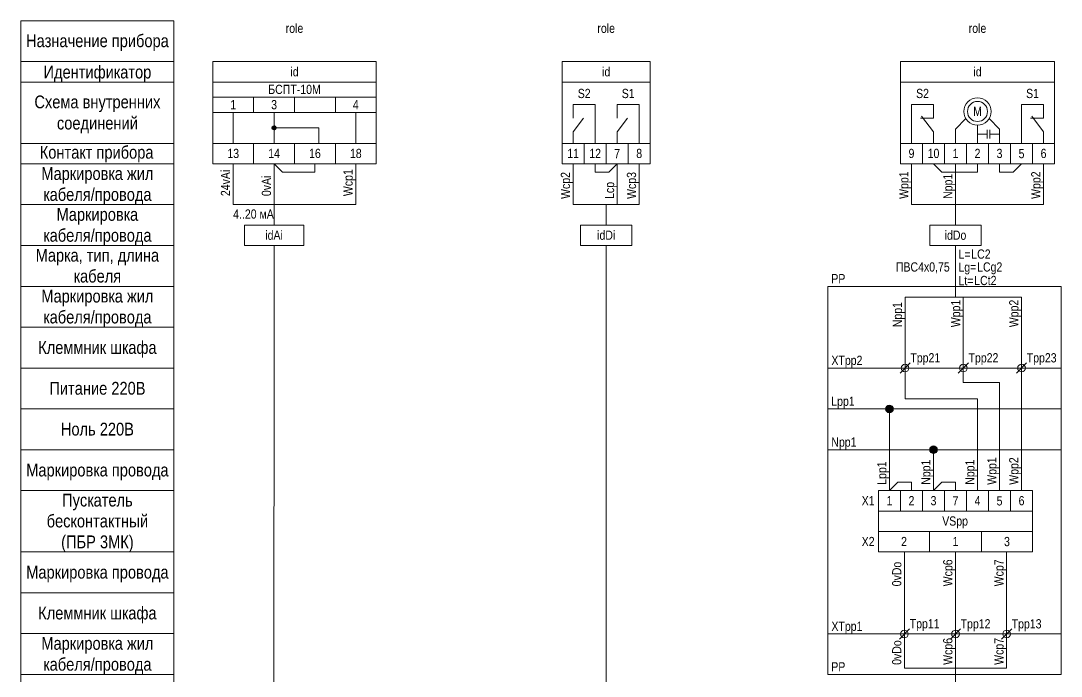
# Model space of a CAD drawing. Header units: millimetres. Extents: x 20 to 403, y -258 to -5.
# Drawn here: x 20 to 223.7, y -133.3 to -5 of the extents above; entities that cross this region are included whole.
import ezdxf

# ---------------------------------------------------------------- set-up
doc = ezdxf.new("R2010")
doc.units = ezdxf.units.MM
doc.header["$MEASUREMENT"] = 0
doc.linetypes.add('1_1', pattern=[2000, 1000, -1000])
doc.linetypes.add('4_2_1_2', pattern=[6702.777624, 3527.777672, -1763.888836, 0, -1411.111116])
for name, color, linetype in [('id_names', 7, 'Continuous'), ('id_params_ai', 7, 'Continuous'), ('id_params_di', 7, 'Continuous'), ('id_params_do', 7, 'Continuous'), ('id_static_ai', 7, 'Continuous'), ('id_static_di', 7, 'Continuous'), ('id_static_do', 7, 'Continuous')]:
    doc.layers.add(name, color=color, linetype=linetype)
doc.styles.add('СГЕНЕРИР_СТИЛЬ_1', font='')
doc.styles.get('СГЕНЕРИР_СТИЛЬ_1').set_extended_font_data('Arial Narrow')

msp = doc.modelspace()

# ---------------------------------------------------------------- hatches: boundary and pattern name
at = {"layer": 'id_static_ai', "linetype": 'Continuous', "lineweight": 0, "true_color": 0x000000}
msp.add_hatch(color=18, dxfattribs=at).paths.add_polyline_path([(69.35, -25.96), (69.37, -26.06), (69.42, -26.14), (69.5, -26.2), (69.6, -26.21), (69.69, -26.2), (69.78, -26.14), (69.83, -26.06), (69.85, -25.96), (69.83, -25.87), (69.78, -25.79), (69.69, -25.73), (69.6, -25.71), (69.5, -25.73), (69.42, -25.79), (69.37, -25.87)])
at = {"layer": 'id_static_do', "linetype": 'Continuous', "lineweight": 0, "true_color": 0x000000}
for points in [[(189.37, -81), (189.43, -81.29), (189.59, -81.53), (189.84, -81.69), (190.12, -81.75), (190.41, -81.69), (190.65, -81.53), (190.82, -81.29), (190.87, -81), (190.82, -80.71), (190.65, -80.47), (190.41, -80.31), (190.12, -80.25), (189.84, -80.31), (189.59, -80.47), (189.43, -80.71)], [(197.99, -89), (198.05, -89.29), (198.21, -89.53), (198.45, -89.69), (198.74, -89.75), (199.03, -89.69), (199.27, -89.53), (199.43, -89.29), (199.49, -89), (199.43, -88.71), (199.27, -88.47), (199.03, -88.31), (198.74, -88.25), (198.45, -88.31), (198.21, -88.47), (198.05, -88.71)]]:
    msp.add_hatch(color=18, dxfattribs=at).paths.add_polyline_path(points)

# ---------------------------------------------------------------- linework, layer by layer
at = {"layer": 'id_names', "color": 7, "linetype": 'Continuous', "lineweight": 15, "ltscale": 100}
for points in [[(20, -13), (50, -13), (50, -5), (20, -5)], [(20, -17), (50, -17), (50, -13), (20, -13)], [(20, -29), (50, -29), (50, -17), (20, -17)], [(20, -33), (50, -33), (50, -29), (20, -29)], [(20, -41), (50, -41), (50, -33), (20, -33)], [(20, -49), (50, -49), (50, -41), (20, -41)], [(20, -57), (50, -57), (50, -49), (20, -49)], [(20, -65), (50, -65), (50, -57), (20, -57)], [(20, -73), (50, -73), (50, -65), (20, -65)], [(20, -81), (50, -81), (50, -73), (20, -73)], [(20, -89), (50, -89), (50, -81), (20, -81)], [(20, -97), (50, -97), (50, -89), (20, -89)], [(20, -109), (50, -109), (50, -97), (20, -97)], [(20, -117), (50, -117), (50, -109), (20, -109)], [(20, -125), (50, -125), (50, -117), (20, -117)], [(20, -133), (50, -133), (50, -125), (20, -125)], [(20, -141), (50, -141), (50, -133), (20, -133)]]:
    msp.add_lwpolyline(points, close=True, dxfattribs=at)
at = {"layer": 'id_static_ai', "color": 7, "linetype": '1_1', "lineweight": 15, "ltscale": 100}
for p, q in [((57.6, -17), (57.6, -29)), ((89.6, -29), (89.6, -17))]:
    msp.add_line(p, q, dxfattribs=at)
at = {"layer": 'id_static_ai', "color": 7, "linetype": 'Continuous', "lineweight": 15, "ltscale": 100}
for p, q in [((57.6, -19.96), (89.6, -19.96)), ((57.6, -22.93), (57.6, -19.96)), ((89.6, -19.96), (89.6, -22.93)), ((89.6, -22.93), (57.6, -22.93)), ((61.6, -29), (61.6, -22.93)), ((69.6, -29), (69.6, -22.93)), ((85.6, -29), (85.6, -22.93)), ((78.39, -25.96), (69.85, -25.96)), ((78.39, -29), (78.39, -25.96)), ((69.6, -45), (69.6, -33)), ((69.6, -33), (71.22, -34.63)), ((77.6, -34.63), (71.22, -34.63)), ((77.6, -34.63), (77.6, -33))]:
    msp.add_line(p, q, dxfattribs=at)
for points in [[(57.6, -17), (89.6, -17), (89.6, -13), (57.6, -13)], [(57.6, -33), (65.6, -33), (65.6, -29), (57.6, -29)], [(65.6, -33), (73.6, -33), (73.6, -29), (65.6, -29)], [(73.6, -33), (81.6, -33), (81.6, -29), (73.6, -29)], [(81.6, -33), (89.6, -33), (89.6, -29), (81.6, -29)], [(63.8, -49), (75.4, -49), (75.4, -45), (63.8, -45)]]:
    msp.add_lwpolyline(points, close=True, dxfattribs=at)
at = {"layer": 'id_static_ai', "color": 7, "linetype": 'Continuous', "lineweight": 15, "flags": 128}
for points in [[(57.6, -19.96), (65.6, -19.96), (65.6, -22.93), (57.6, -22.93)], [(65.6, -19.96), (73.6, -19.96), (73.6, -22.93), (65.6, -22.93)], [(81.6, -19.96), (89.6, -19.96), (89.6, -22.93), (81.6, -22.93)]]:
    msp.add_lwpolyline(points, close=True, dxfattribs=at)
at = {"layer": 'id_static_ai', "color": 7, "linetype": 'Continuous', "lineweight": 15, "ltscale": 100}
for points in [[(61.6, -33), (61.6, -41), (69.6, -41)], [(85.6, -33), (85.6, -41), (69.6, -41)], [(69.6, -49), (69.58, -151.14)]]:
    msp.add_lwpolyline(points, dxfattribs=at)
at = {"layer": 'id_static_ai', "color": 7, "linetype": 'Continuous', "lineweight": 70, "ltscale": 100}
msp.add_circle((69.6, -25.96), 0.25, dxfattribs=at)
at = {"layer": 'id_static_di', "color": 7, "linetype": '1_1', "lineweight": 15, "ltscale": 100}
for p, q in [((126.02, -17), (126.02, -29)), ((143.25, -29), (143.25, -17))]:
    msp.add_line(p, q, dxfattribs=at)
at = {"layer": 'id_static_di', "color": 7, "linetype": 'Continuous', "lineweight": 15, "ltscale": 100}
for p, q in [((132.48, -21.38), (128.17, -21.38)), ((128.17, -21.38), (128.17, -24.07)), ((132.48, -29), (132.48, -21.38)), ((141.1, -21.38), (136.79, -21.38)), ((136.79, -21.38), (136.79, -24.07)), ((141.1, -29), (141.1, -21.38)), ((130.2, -24.07), (128.17, -26.74)), ((138.82, -24.07), (136.79, -26.74)), ((128.17, -26.74), (128.17, -29)), ((136.79, -26.74), (136.79, -29)), ((128.17, -41), (128.17, -33)), ((132.48, -34.63), (132.48, -33)), ((135.17, -34.63), (132.48, -34.63)), ((136.79, -33), (135.17, -34.63)), ((136.79, -41), (136.79, -33)), ((141.1, -41), (141.1, -33)), ((128.17, -41), (141.1, -41)), ((134.64, -45), (134.64, -41)), ((134.64, -151.14), (134.64, -49))]:
    msp.add_line(p, q, dxfattribs=at)
for points in [[(126.02, -17), (143.25, -17), (143.25, -13), (126.02, -13)], [(126.02, -33), (130.33, -33), (130.33, -29), (126.02, -29)], [(130.33, -33), (134.64, -33), (134.64, -29), (130.33, -29)], [(134.64, -33), (138.95, -33), (138.95, -29), (134.64, -29)], [(138.95, -33), (143.25, -33), (143.25, -29), (138.95, -29)], [(129.64, -49), (139.64, -49), (139.64, -45), (129.64, -45)]]:
    msp.add_lwpolyline(points, close=True, dxfattribs=at)
at = {"layer": 'id_static_do', "color": 7, "linetype": '1_1', "lineweight": 15, "ltscale": 100}
for p, q in [((192.28, -17), (192.28, -29)), ((222.44, -29), (222.44, -17)), ((223.75, -57), (178.05, -57)), ((178.05, -133), (178.05, -57)), ((223.75, -57), (223.75, -133)), ((223.75, -133), (178.05, -133))]:
    msp.add_line(p, q, dxfattribs=at)
at = {"layer": 'id_static_do', "color": 7, "linetype": 'Continuous', "lineweight": 15, "ltscale": 100}
for p, q in [((194.43, -29), (194.43, -21.38)), ((198.74, -21.38), (194.43, -21.38)), ((198.74, -21.38), (198.74, -24.07)), ((215.98, -29), (215.98, -21.38)), ((220.29, -21.38), (215.98, -21.38)), ((220.29, -21.38), (220.29, -24.07)), ((196.19, -24.07), (198.74, -24.07)), ((196.42, -23.67), (198.74, -26.74)), ((205.09, -24.16), (203.05, -26.19)), ((209.63, -24.16), (211.67, -26.19)), ((217.74, -24.07), (220.29, -24.07)), ((217.97, -23.67), (220.29, -26.74)), ((203.05, -26.19), (203.05, -29)), ((207.36, -25.42), (207.36, -29)), ((209.26, -26.35), (209.26, -28.07)), ((209.76, -26.35), (209.76, -28.07)), ((211.67, -26.19), (211.67, -29)), ((198.74, -26.74), (198.74, -29)), ((207.36, -27.21), (209.26, -27.21)), ((209.76, -27.21), (211.67, -27.21)), ((220.29, -26.74), (220.29, -29)), ((194.43, -41), (194.43, -33)), ((198.74, -33), (200.37, -34.63)), ((207.36, -34.63), (200.37, -34.63)), ((203.05, -41), (203.05, -33)), ((207.36, -34.63), (207.36, -33)), ((211.67, -34.63), (211.67, -33)), ((214.35, -34.63), (211.67, -34.63)), ((215.98, -33), (214.35, -34.63)), ((220.29, -41), (220.29, -33)), ((194.43, -41), (220.29, -41)), ((203.05, -45), (203.05, -41)), ((203.05, -59.14), (203.05, -49)), ((193.18, -73), (193.18, -59.14)), ((193.18, -59.14), (215.98, -59.14)), ((204.58, -73), (204.58, -59.14)), ((215.98, -73), (215.98, -59.14)), ((192.18, -74), (194.18, -72)), ((193.18, -73), (193.18, -79)), ((203.58, -74), (205.58, -72)), ((204.58, -73), (204.58, -75.82)), ((214.98, -74), (216.98, -72)), ((215.98, -73), (215.98, -97)), ((204.58, -75.82), (211.67, -75.82)), ((211.67, -75.82), (211.67, -97)), ((193.18, -79), (207.36, -79)), ((207.36, -79), (207.36, -97)), ((178.05, -81), (223.75, -81)), ((190.12, -97), (190.12, -81.75)), ((178.05, -89), (223.75, -89)), ((198.74, -97), (198.74, -89.75)), ((190.12, -97), (191.75, -95.37)), ((191.75, -95.37), (194.43, -95.37)), ((194.43, -95.37), (194.43, -97)), ((198.74, -97), (200.37, -95.37)), ((200.37, -95.37), (203.05, -95.37)), ((203.05, -95.37), (203.05, -97)), ((193.05, -125.07), (193.05, -109)), ((203.05, -109), (203.05, -125.07)), ((213.05, -109), (213.05, -125.07)), ((192.05, -126.07), (194.05, -124.07)), ((202.05, -126.07), (204.05, -124.07)), ((212.05, -126.07), (214.05, -124.07)), ((193.05, -131.8), (193.05, -125.07)), ((203.05, -131.8), (203.05, -125.07)), ((213.05, -131.8), (213.05, -125.07)), ((193.05, -131.8), (203.05, -131.8)), ((203.05, -135), (203.05, -131.8)), ((213.05, -131.8), (203.05, -131.8))]:
    msp.add_line(p, q, dxfattribs=at)
at = {"layer": 'id_static_do', "color": 7, "linetype": '4_2_1_2', "lineweight": 15, "ltscale": 100}
for p, q in [((178.05, -73), (223.75, -73)), ((178.05, -125.07), (223.75, -125.07))]:
    msp.add_line(p, q, dxfattribs=at)
at = {"layer": 'id_static_do', "color": 7, "linetype": 'Continuous', "lineweight": 15, "ltscale": 100}
for points in [[(192.28, -17), (222.44, -17), (222.44, -13), (192.28, -13)], [(192.28, -33), (196.59, -33), (196.59, -29), (192.28, -29)], [(196.59, -33), (200.9, -33), (200.9, -29), (196.59, -29)], [(200.9, -33), (205.21, -33), (205.21, -29), (200.9, -29)], [(205.21, -33), (209.51, -33), (209.51, -29), (205.21, -29)], [(209.51, -33), (213.82, -33), (213.82, -29), (209.51, -29)], [(213.82, -33), (218.13, -33), (218.13, -29), (213.82, -29)], [(218.13, -33), (222.44, -33), (222.44, -29), (218.13, -29)], [(198.05, -49), (208.05, -49), (208.05, -45), (198.05, -45)], [(187.97, -101), (192.28, -101), (192.28, -97), (187.97, -97)], [(192.28, -101), (196.59, -101), (196.59, -97), (192.28, -97)], [(196.59, -101), (200.9, -101), (200.9, -97), (196.59, -97)], [(200.9, -101), (205.21, -101), (205.21, -97), (200.9, -97)], [(205.21, -101), (209.51, -101), (209.51, -97), (205.21, -97)], [(209.51, -101), (213.82, -101), (213.82, -97), (209.51, -97)], [(213.82, -101), (218.13, -101), (218.13, -97), (213.82, -97)], [(187.97, -105), (218.13, -105), (218.13, -101), (187.97, -101)], [(187.97, -105), (197.97, -105), (197.97, -109), (187.97, -109)], [(197.97, -105), (208.13, -105), (208.13, -109), (197.97, -109)], [(208.13, -105), (218.13, -105), (218.13, -109), (208.13, -109)]]:
    msp.add_lwpolyline(points, close=True, dxfattribs=at)
for centre, radius in [((207.36, -22.75), 2.67), ((207.36, -22.75), 1.96), ((193.18, -73), 0.751), ((204.58, -73), 0.751), ((215.98, -73), 0.751), ((190.12, -81), 0.75), ((198.74, -89), 0.75), ((193.05, -125.07), 0.751), ((203.05, -125.07), 0.751), ((213.05, -125.07), 0.751)]:
    msp.add_circle(centre, radius, dxfattribs=at)

# ---------------------------------------------------------------- texts
at = {"layer": 'id_names', "color": 7, "linetype": 'Continuous', "lineweight": 15, "char_height": 2.5, "attachment_point": 2, "style": 'СГЕНЕРИР_СТИЛЬ_1'}
for s, insert in [('\\A1;{\\pqc;\\fArial Narrow|b0|i0|c204|p34;Назначение прибора}', (35, -7.66)), ('\\A1;{\\pqc;\\fArial Narrow|b0|i0|c204|p34;Идентификатор}', (35, -13.78)), ('\\A1;{\\pqc;\\fArial Narrow|b0|i0|c204|p34;Контакт прибора}', (34.85, -29.49)), ('\\A1;{\\pqc;\\fArial Narrow|b0|i0|c204|p34;Клеммник\\fArial Narrow|b0|i0|c204|p34; шкафа}', (35, -67.72)), ('\\A1;{\\pqc;\\fArial Narrow|b0|i0|c204|p34;Питание \\fArial Narrow|b0|i0|c204|p34;220В}', (35, -75.71)), ('\\A1;{\\pqc;\\fArial Narrow|b0|i0|c204|p34;Ноль\\fArial Narrow|b0|i0|c204|p34; 220В}', (35, -83.71)), ('\\A1;{\\pqc;\\fArial Narrow|b0|i0|c204|p34;Маркировка \\fArial Narrow|b0|i0|c204|p34;провода}', (35, -91.72)), ('\\A1;{\\pqc;\\fArial Narrow|b0|i0|c204|p34;Маркировка \\fArial Narrow|b0|i0|c204|p34;провода}', (35, -111.72)), ('\\A1;{\\pqc;\\fArial Narrow|b0|i0|c204|p34;Клеммник\\fArial Narrow|b0|i0|c204|p34; шкафа}', (35, -119.72))]:
    msp.add_mtext(s, dxfattribs=dict(at, insert=insert))
at = {"layer": 'id_names', "color": 7, "linetype": 'Continuous', "lineweight": 15, "insert": (35, -19.63), "char_height": 2.5, "width": 30, "attachment_point": 2, "line_spacing_factor": 0.996473, "style": 'СГЕНЕРИР_СТИЛЬ_1'}
msp.add_mtext('\\A1;{\\pqc;\\fArial Narrow|b0|i0|c204|p34;Схема внутренних соединений}', dxfattribs=at)
at = {"layer": 'id_names', "color": 7, "linetype": 'Continuous', "lineweight": 15, "char_height": 2.5, "attachment_point": 2, "style": 'СГЕНЕРИР_СТИЛЬ_1'}
for s, insert, line_spacing_factor in [('\\A1;{\\pqc;\\fArial Narrow|b0|i0|c204|p34;Маркировка жил\\P\\pqc;\\fArial Narrow|b0|i0|c204|p34;кабеля/провода}', (35, -33.66), 0.982786), ('\\A1;{\\pqc;\\fArial Narrow|b0|i0|c204|p34;Маркировка\\P\\pqc;\\fArial Narrow|b0|i0|c204|p34;кабеля/провода}', (35, -41.66), 0.982786), ('\\A1;{\\pqc;\\fArial Narrow|b0|i0|c204|p34;Марка, тип\\fArial Narrow|b0|i0|c204|p34;, длина\\P\\pqc;\\fArial Narrow|b0|i0|c204|p34;кабеля}', (35, -49.66), 0.98101), ('\\A1;{\\pqc;\\fArial Narrow|b0|i0|c204|p34;Маркировка жил\\P\\pqc;\\fArial Narrow|b0|i0|c204|p34;кабеля/провода}', (35, -57.66), 0.982786), ('\\A1;{\\pqc;\\fArial Narrow|b0|i0|c204|p34;Пускатель\\P\\pqc;\\fArial Narrow|b0|i0|c204|p34;бесконтактный\\P\\pqc;\\fArial Narrow|b0|i0|c204|p34;(ПБР 3МК)}', (35, -97.61), 0.980575), ('\\A1;{\\pqc;\\fArial Narrow|b0|i0|c204|p34;Маркировка жил\\P\\pqc;\\fArial Narrow|b0|i0|c204|p34;кабеля/провода}', (35, -125.66), 0.982786)]:
    msp.add_mtext(s, dxfattribs=dict(at, insert=insert, line_spacing_factor=line_spacing_factor))
at = {"layer": 'id_params_ai', "color": 7, "linetype": 'Continuous', "lineweight": 15, "insert": (73.6, -5.56), "char_height": 1.8, "width": 30, "attachment_point": 2, "style": 'СГЕНЕРИР_СТИЛЬ_1'}
msp.add_mtext('\\A1;{\\pqc;\\fArial Narrow|b0|i0|c204|p34;role}', dxfattribs=at)
at = {"layer": 'id_params_ai', "color": 7, "linetype": 'Continuous', "lineweight": 15, "char_height": 1.8, "attachment_point": 2, "style": 'СГЕНЕРИР_СТИЛЬ_1'}
for s, insert in [('\\A1;{\\pqc;\\fArial Narrow|b0|i0|c204|p34;id}', (73.6, -14.07)), ('\\A1;{\\pqc;\\fArial Narrow|b0|i0|c204|p34;id\\fArial Narrow|b0|i0|c204|p34;Ai}', (69.6, -46.08))]:
    msp.add_mtext(s, dxfattribs=dict(at, insert=insert))
at = {"layer": 'id_params_ai', "color": 7, "linetype": 'Continuous', "lineweight": 15, "char_height": 1.8, "attachment_point": 1, "rotation": 90, "style": 'СГЕНЕРИР_СТИЛЬ_1'}
for s, insert in [('\\A1;{\\pql;\\fArial Narrow|b0|i0|c204|p34;24v\\fArial Narrow|b0|i0|c204|p34;Ai}', (59.19, -39.33)), ('\\A1;{\\pql;\\fArial Narrow|b0|i0|c204|p34;Wcp1}', (83.19, -39.33)), ('\\A1;{\\pql;\\fArial Narrow|b0|i0|c204|p34;0v\\fArial Narrow|b0|i0|c204|p34;Ai}', (67.19, -39.33))]:
    msp.add_mtext(s, dxfattribs=dict(at, insert=insert))
at = {"layer": 'id_params_di', "color": 7, "linetype": 'Continuous', "lineweight": 15, "insert": (134.64, -5.56), "char_height": 1.8, "width": 30, "attachment_point": 2, "style": 'СГЕНЕРИР_СТИЛЬ_1'}
msp.add_mtext('\\A1;{\\pqc;\\fArial Narrow|b0|i0|c204|p34;role}', dxfattribs=at)
at = {"layer": 'id_params_di', "color": 7, "linetype": 'Continuous', "lineweight": 15, "char_height": 1.8, "attachment_point": 2, "style": 'СГЕНЕРИР_СТИЛЬ_1'}
for s, insert in [('\\A1;{\\pqc;\\fArial Narrow|b0|i0|c204|p34;id}', (134.64, -14.08)), ('\\A1;{\\pqc;\\fArial Narrow|b0|i0|c204|p34;id\\fArial Narrow|b0|i0|c204|p34;D\\fArial Narrow|b0|i0|c204|p34;i}', (134.64, -46.08))]:
    msp.add_mtext(s, dxfattribs=dict(at, insert=insert))
at = {"layer": 'id_params_di', "color": 7, "linetype": 'Continuous', "lineweight": 15, "char_height": 1.8, "attachment_point": 1, "rotation": 90, "style": 'СГЕНЕРИР_СТИЛЬ_1'}
for s, insert in [('\\A1;{\\pql;\\fArial Narrow|b0|i0|c204|p34;Wcp2}', (125.76, -39.88)), ('\\A1;{\\pql;\\fArial Narrow|b0|i0|c204|p34;L\\fArial Narrow|b0|i0|c204|p34;cp}', (134.39, -39.88)), ('\\A1;{\\pql;\\fArial Narrow|b0|i0|c204|p34;Wcp3}', (138.69, -39.88))]:
    msp.add_mtext(s, dxfattribs=dict(at, insert=insert))
at = {"layer": 'id_params_do', "color": 7, "linetype": 'Continuous', "lineweight": 15, "insert": (207.36, -5.56), "char_height": 1.8, "width": 30, "attachment_point": 2, "style": 'СГЕНЕРИР_СТИЛЬ_1'}
msp.add_mtext('\\A1;{\\pqc;\\fArial Narrow|b0|i0|c204|p34;role}', dxfattribs=at)
at = {"layer": 'id_params_do', "color": 7, "linetype": 'Continuous', "lineweight": 15, "char_height": 1.8, "style": 'СГЕНЕРИР_СТИЛЬ_1'}
for s, insert, attachment_point in [('\\A1;{\\pqc;\\fArial Narrow|b0|i0|c204|p34;id}', (207.36, -14.08), 2), ('\\A1;{\\pqc;\\fArial Narrow|b0|i0|c204|p34;id\\fArial Narrow|b0|i0|c204|p34;Do}', (203.05, -46.08), 2), ('\\A1;{\\pql;\\fArial Narrow|b0|i0|c204|p34;LC\\fArial Narrow|b0|i0|c204|p34;2}', (206.14, -49.78), 1), ('\\A1;{\\pql;\\fArial Narrow|b0|i0|c204|p34;LCg\\fArial Narrow|b0|i0|c204|p34;2}', (207.29, -52.3), 1), ('\\A1;{\\pqc;\\fArial Narrow|b0|i0|c204|p34;P\\fArial Narrow|b0|i0|c204|p34;P}', (180.1, -54.6), 2), ('\\A1;{\\pql;\\fArial Narrow|b0|i0|c204|p34;LCt\\fArial Narrow|b0|i0|c204|p34;2}', (206.72, -54.95), 1), ('\\A1;{\\pqr;\\fArial Narrow|b0|i0|c204|p34;X\\fArial Narrow|b0|i0|c204|p34;T\\fArial Narrow|b0|i0|c204|p34;pp2}', (184.82, -70.59), 3), ('\\A1;{\\pql;\\fArial Narrow|b0|i0|c204|p34;T\\fArial Narrow|b0|i0|c204|p34;pp21}', (194.21, -70.09), 1), ('\\A1;{\\pql;\\fArial Narrow|b0|i0|c204|p34;T\\fArial Narrow|b0|i0|c204|p34;pp22}', (205.6, -70.09), 1), ('\\A1;{\\pql;\\fArial Narrow|b0|i0|c204|p34;T\\fArial Narrow|b0|i0|c204|p34;pp23}', (217, -70.09), 1), ('\\A1;{\\pqc;\\fArial Narrow|b0|i0|c204|p34;Lpp\\fArial Narrow|b0|i0|c204|p34;1}', (181.01, -78.59), 2), ('\\A1;{\\pqc;\\fArial Narrow|b0|i0|c204|p34;Npp\\fArial Narrow|b0|i0|c204|p34;1}', (181.19, -86.59), 2), ('\\A1;{\\pqc;\\fArial Narrow|b0|i0|c204|p34;VS\\fArial Narrow|b0|i0|c204|p34;pp}', (202.97, -102.05), 2), ('\\A1;{\\pql;\\fArial Narrow|b0|i0|c204|p34;T\\fArial Narrow|b0|i0|c204|p34;pp11}', (194.08, -122.16), 1), ('\\A1;{\\pql;\\fArial Narrow|b0|i0|c204|p34;T\\fArial Narrow|b0|i0|c204|p34;pp12}', (204.05, -122.18), 1), ('\\A1;{\\pql;\\fArial Narrow|b0|i0|c204|p34;T\\fArial Narrow|b0|i0|c204|p34;pp13}', (214.05, -122.18), 1), ('\\A1;{\\pqr;\\fArial Narrow|b0|i0|c204|p34;X\\fArial Narrow|b0|i0|c204|p34;T\\fArial Narrow|b0|i0|c204|p34;pp1}', (184.82, -122.66), 3), ('\\A1;{\\pqc;\\fArial Narrow|b0|i0|c204|p34;P\\fArial Narrow|b0|i0|c204|p34;P}', (180.1, -130.6), 2)]:
    msp.add_mtext(s, dxfattribs=dict(at, insert=insert, attachment_point=attachment_point))
at = {"layer": 'id_params_do', "color": 7, "linetype": 'Continuous', "lineweight": 15, "char_height": 1.8, "attachment_point": 1, "rotation": 90, "style": 'СГЕНЕРИР_СТИЛЬ_1'}
for s, insert in [('\\A1;{\\pql;\\fArial Narrow|b0|i0|c204|p34;Wpp1}', (192.02, -39.88)), ('\\A1;{\\pql;\\fArial Narrow|b0|i0|c204|p34;Wpp2}', (217.88, -39.88)), ('\\A1;{\\pql;\\fArial Narrow|b0|i0|c204|p34;N\\fArial Narrow|b0|i0|c204|p34;pp1}', (200.64, -39.88)), ('\\A1;{\\pql;\\fArial Narrow|b0|i0|c204|p34;Npp\\fArial Narrow|b0|i0|c204|p34;1}', (190.77, -65)), ('\\A1;{\\pql;\\fArial Narrow|b0|i0|c204|p34;Wpp1}', (202.17, -65)), ('\\A1;{\\pql;\\fArial Narrow|b0|i0|c204|p34;Wpp2}', (213.57, -65)), ('\\A1;{\\pql;\\fArial Narrow|b0|i0|c204|p34;Lpp\\fArial Narrow|b0|i0|c204|p34;1}', (187.71, -95.86)), ('\\A1;{\\pql;\\fArial Narrow|b0|i0|c204|p34;Npp\\fArial Narrow|b0|i0|c204|p34;1}', (196.33, -95.86)), ('\\A1;{\\pql;\\fArial Narrow|b0|i0|c204|p34;Npp\\fArial Narrow|b0|i0|c204|p34;1}', (204.95, -95.86)), ('\\A1;{\\pql;\\fArial Narrow|b0|i0|c204|p34;Wpp1}', (209.26, -95.86)), ('\\A1;{\\pql;\\fArial Narrow|b0|i0|c204|p34;Wpp2}', (213.57, -95.86)), ('\\A1;{\\pql;\\fArial Narrow|b0|i0|c204|p34;0v\\fArial Narrow|b0|i0|c204|p34;Do}', (190.64, -115.74)), ('\\A1;{\\pql;\\fArial Narrow|b0|i0|c204|p34;Wcp\\fArial Narrow|b0|i0|c204|p34;6}', (200.64, -115.74)), ('\\A1;{\\pql;\\fArial Narrow|b0|i0|c204|p34;Wcp\\fArial Narrow|b0|i0|c204|p34;7}', (210.65, -115.74)), ('\\A1;{\\pql;\\fArial Narrow|b0|i0|c204|p34;Wcp\\fArial Narrow|b0|i0|c204|p34;6}', (200.64, -131.12)), ('\\A1;{\\pql;\\fArial Narrow|b0|i0|c204|p34;Wcp\\fArial Narrow|b0|i0|c204|p34;7}', (210.65, -131.12)), ('\\A1;{\\pql;\\fArial Narrow|b0|i0|c204|p34;0v\\fArial Narrow|b0|i0|c204|p34;Do}', (190.64, -131.12))]:
    msp.add_mtext(s, dxfattribs=dict(at, insert=insert))
at = {"layer": 'id_static_ai', "color": 7, "linetype": 'Continuous', "lineweight": 15, "char_height": 1.8, "style": 'СГЕНЕРИР_СТИЛЬ_1'}
for s, insert, attachment_point in [('\\A1;{\\pqc;\\fArial Narrow|b0|i0|c204|p34;БСПТ-10М}', (73.6, -17.53), 2), ('\\A1;{\\pqc;\\fArial Narrow|b0|i0|c204|p34;1}', (61.6, -20.52), 2), ('\\A1;{\\pqc;\\fArial Narrow|b0|i0|c204|p34;3}', (69.6, -20.52), 2), ('\\A1;{\\pqc;\\fArial Narrow|b0|i0|c204|p34;4}', (85.6, -20.53), 2), ('\\A1;{\\pqc;\\fArial Narrow|b0|i0|c204|p34;13}', (61.6, -30.07), 2), ('\\A1;{\\pqc;\\fArial Narrow|b0|i0|c204|p34;14}', (69.6, -30.07), 2), ('\\A1;{\\pqc;\\fArial Narrow|b0|i0|c204|p34;16}', (77.6, -30.07), 2), ('\\A1;{\\pqc;\\fArial Narrow|b0|i0|c204|p34;18}', (85.6, -30.07), 2), ('\\A1;{\\pql;\\fArial Narrow|b0|i0|c204|p34;4..20 мА}', (61.59, -41.94), 1)]:
    msp.add_mtext(s, dxfattribs=dict(at, insert=insert, attachment_point=attachment_point))
at = {"layer": 'id_static_di', "color": 7, "linetype": 'Continuous', "lineweight": 15, "char_height": 1.8, "attachment_point": 2, "style": 'СГЕНЕРИР_СТИЛЬ_1'}
for s, insert in [('\\A1;{\\pqc;\\fArial Narrow|b0|i0|c204|p34;S\\fArial Narrow|b0|i0|c204|p34;2}', (130.33, -18.33)), ('\\A1;{\\pqc;\\fArial Narrow|b0|i0|c204|p34;S\\fArial Narrow|b0|i0|c204|p34;1}', (138.95, -18.33)), ('\\A1;{\\pqc;\\fArial Narrow|b0|i0|c204|p34;1\\fArial Narrow|b0|i0|c204|p34;1}', (128.17, -30.07)), ('\\A1;{\\pqc;\\fArial Narrow|b0|i0|c204|p34;12}', (132.48, -30.07)), ('\\A1;{\\pqc;\\fArial Narrow|b0|i0|c204|p34;7}', (136.79, -30.1)), ('\\A1;{\\pqc;\\fArial Narrow|b0|i0|c204|p34;8}', (141.1, -30.07))]:
    msp.add_mtext(s, dxfattribs=dict(at, insert=insert))
at = {"layer": 'id_static_do', "color": 7, "linetype": 'Continuous', "lineweight": 15, "char_height": 1.8, "style": 'СГЕНЕРИР_СТИЛЬ_1'}
for s, insert, attachment_point in [('\\A1;{\\pqc;\\fArial Narrow|b0|i0|c204|p34;S\\fArial Narrow|b0|i0|c204|p34;2}', (196.59, -18.33), 2), ('\\A1;{\\pqc;\\fArial Narrow|b0|i0|c204|p34;S\\fArial Narrow|b0|i0|c204|p34;1}', (218.13, -18.33), 2), ('\\A1;{\\pqc;\\fArial Narrow|b0|i0|c204|p34;M}', (207.36, -21.83), 2), ('\\A1;{\\pqc;\\fArial Narrow|b0|i0|c204|p34;9}', (194.43, -30.07), 2), ('\\A1;{\\pqc;\\fArial Narrow|b0|i0|c204|p34;10}', (198.74, -30.07), 2), ('\\A1;{\\pqc;\\fArial Narrow|b0|i0|c204|p34;1}', (203.05, -30.07), 2), ('\\A1;{\\pqc;\\fArial Narrow|b0|i0|c204|p34;2}', (207.36, -30.07), 2), ('\\A1;{\\pqc;\\fArial Narrow|b0|i0|c204|p34;3}', (211.67, -30.07), 2), ('\\A1;{\\pqc;\\fArial Narrow|b0|i0|c204|p34;5}', (215.98, -30.1), 2), ('\\A1;{\\pqc;\\fArial Narrow|b0|i0|c204|p34;6}', (220.29, -30.07), 2), ('\\A1;{\\pql;\\fArial Narrow|b0|i0|c204|p34;L=}', (203.63, -49.81), 1), ('\\A1;{\\pql;\\fArial Narrow|b0|i0|c204|p34;Lg=}', (203.63, -52.33), 1), ('\\A1;{\\pql;\\fArial Narrow|b0|i0|c204|p34;Lt=}', (203.63, -54.98), 1), ('\\A1;{\\pqc;\\fArial Narrow|b0|i0|c204|p34;X\\fArial Narrow|b0|i0|c204|p34;1}', (185.94, -98.07), 2), ('\\A1;{\\pqc;\\fArial Narrow|b0|i0|c204|p34;1}', (190.12, -98.07), 2), ('\\A1;{\\pqc;\\fArial Narrow|b0|i0|c204|p34;2}', (194.43, -98.07), 2), ('\\A1;{\\pqc;\\fArial Narrow|b0|i0|c204|p34;3}', (198.74, -98.07), 2), ('\\A1;{\\pqc;\\fArial Narrow|b0|i0|c204|p34;7}', (203.05, -98.1), 2), ('\\A1;{\\pqc;\\fArial Narrow|b0|i0|c204|p34;4}', (207.36, -98.08), 2), ('\\A1;{\\pqc;\\fArial Narrow|b0|i0|c204|p34;5}', (211.67, -98.1), 2), ('\\A1;{\\pqc;\\fArial Narrow|b0|i0|c204|p34;6}', (215.98, -98.07), 2), ('\\A1;{\\pqc;\\fArial Narrow|b0|i0|c204|p34;X2}', (185.94, -106.07), 2), ('\\A1;{\\pqc;\\fArial Narrow|b0|i0|c204|p34;2}', (192.97, -106.07), 2), ('\\A1;{\\pqc;\\fArial Narrow|b0|i0|c204|p34;1}', (203.05, -106.07), 2), ('\\A1;{\\pqc;\\fArial Narrow|b0|i0|c204|p34;3}', (213.13, -106.07), 2)]:
    msp.add_mtext(s, dxfattribs=dict(at, insert=insert, attachment_point=attachment_point))
at = {"layer": 'id_static_do', "color": 7, "linetype": 'Continuous', "lineweight": 40, "insert": (191.37, -52.3), "char_height": 1.8, "attachment_point": 1, "style": 'СГЕНЕРИР_СТИЛЬ_1'}
msp.add_mtext('\\A1;{\\pql;\\fArial Narrow|b0|i0|c204|p34;ПВС\\fArial Narrow|b0|i0|c204|p34;4\\fArial Narrow|b0|i0|c204|p34;х0,75}', dxfattribs=at)

doc.saveas('drawing.dxf')
